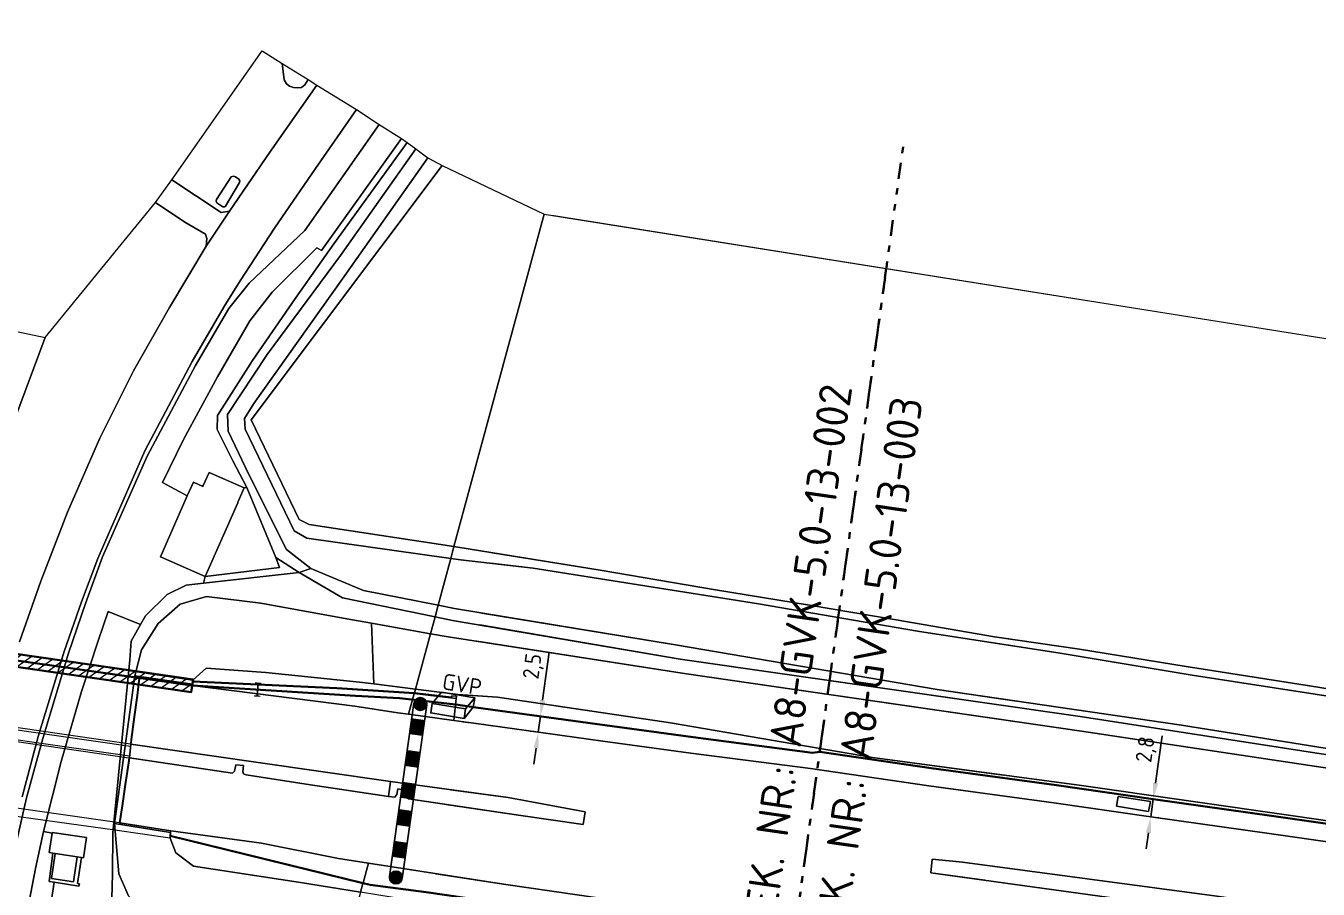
# Model space of a CAD drawing. Header units: metres. Extents: x 112942 to 118371, y 496117 to 499046.
# Drawn here: x 116324.4 to 116525.4, y 497278.8 to 497413.1 of the extents above; entities that cross this region are included whole.
import ezdxf
from ezdxf.enums import TextEntityAlignment as Align

# ---------------------------------------------------------------- set-up
doc = ezdxf.new("R2010")
doc.units = ezdxf.units.M
doc.linetypes.add('AL-TEKENBLADGRENS', pattern=[11.5, 2.5, -1.5, 1, -1.5, 1, -1.5, 2.5])
for name, color, linetype, lineweight in [('B-WE-OG-TOPOKAART-G', 253, 'Continuous', 18), ('N-WE-KL-DATA-T18', 1, 'Continuous', 18), ('N-WE-KL-DATA-T25', 7, 'Continuous', 25), ('N-WE-KL-DATA_GLASVEZEL-G', 90, 'KL-GLASVEZEL-N', 35), ('N-WE-KL-DATA_GLASVEZEL-M', 7, 'Continuous', 18), ('N-WE-KL-DATA_GLASVEZEL_HULPSTUK-S', 90, 'Continuous', 25), ('N-WE-KL-DATA_GLASVEZEL_KAST_PUTKAST-S', 90, 'Continuous', 25), ('N-WE-KL-DATA_KABELGOOT-A', 92, 'Continuous', 18), ('N-WE-KL-DATA_KABELGOOT-G', 90, 'Continuous', 35), ('N-WE-VW-BEWEGWIJZERING_DRAAGCONSTRUCTIE_PORTAAL-G', 7, 'Continuous', 25), ('X-XX-AL-TEKENBLADGRENS-G', 7, 'AL-TEKENBLADGRENS', 35), ('X-XX-AL-TEKENBLADGRENS-T50', 130, 'Continuous', 50)]:
    doc.layers.add(name, color=color, linetype=linetype, lineweight=lineweight)
doc.layers.add('GV-KAB-LIJN', color=3, linetype='Continuous')
doc.styles.add('ISO', font='isocp.shx')
doc.styles.add('NLCS-ISO', font='NLCS-ISO.ttf')
doc.styles.add('NLCS-ISO-T50', font='NLCS-ISO.ttf', dxfattribs={"height": 5})
doc.linetypes.add('KL-GLASVEZEL-N', pattern='A,4,-1,[101,NLCS.SHX,S=0.5,R=0,X=0,Y=0],-1,4,-1,["G",Standard,S=1,R=0,X=-0.25,Y=-0.5],-1.5', length=12.5)
doc.dimstyles.new('ISO', dxfattribs={"dimtxt": 2.5, "dimasz": 2.5, "dimexe": 1.25, "dimexo": 0.625, "dimtad": 1, "dimtxsty": 'ISO', "dimcen": 2.5, "dimadec": 0, "dimazin": 0, "dimtfac": 1, "dimtmove": 0, "dimatfit": 3, "dimfxl": 1, "dimarcsym": 0})

# ---------------------------------------------------------------- blocks, each defined once
blk = doc.blocks.new('*D29')
at = {"layer": 'Defpoints', "color": 0, "transparency": 16777216}
for p in [(116404.45, 497305.73, 4.44), (116404.45, 497305.73), (116404.11, 497303.26, 3.98)]:
    blk.add_point(p, dxfattribs=at)
at = {"layer": 'N-WE-KL-DATA_GLASVEZEL-M', "color": 0, "lineweight": -2, "transparency": 16777216}
for p, q in [((116404.79, 497308.21), (116405.82, 497315.68)), ((116403.83, 497305.82), (116403.21, 497305.9)), ((116404.11, 497303.26), (116404.45, 497305.73)), ((116403.49, 497303.34), (116402.87, 497303.43)), ((116403.77, 497300.78), (116403.43, 497298.3))]:
    blk.add_line(p, q, dxfattribs=at)
at = {"layer": 'N-WE-KL-DATA_GLASVEZEL-M', "color": 0, "transparency": 16777216}
for points in [[(116404.38, 497308.27), (116405.2, 497308.15), (116404.45, 497305.73)], [(116403.36, 497300.84), (116404.18, 497300.72), (116404.11, 497303.26)]]:
    blk.add_solid(points, dxfattribs=at)
at = {"layer": 'N-WE-KL-DATA_GLASVEZEL-M', "color": 0, "transparency": 16777216, "insert": (116403.43, 497313.47), "char_height": 2.5, "attachment_point": 5, "rotation": 82.1747, "style": 'ISO'}
blk.add_mtext('2,5', dxfattribs=at)
blk = doc.blocks.new('SKL-DATA_HULP_VERBINDINGSMOF_HDPE_KOPPELING-SO')
at = {"layer": 'GV-KAB-LIJN'}
blk.add_line((-1, 0), (1, 0), dxfattribs=at)
at = {"layer": 'GV-KAB-LIJN', "const_width": 0.2}
for points in [[(-1, -0.5), (-1, 0.5)], [(1, -0.5), (1, 0.5)]]:
    blk.add_lwpolyline(points, dxfattribs=at)
blk = doc.blocks.new('SKL-DATA_GLASVEZEL_GLASVEZELKABELPUT_RECHTHOEKIG')
at = {"color": 0, "linetype": 'ByBlock'}
for points in [[(-3.2, -0.97), (-2.07, 0.97), (3.18, 0.97), (2.05, -0.97)], [(3.18, 0.97), (3.18, -0.53), (2.05, -2.47)], [(-3.2, -0.97), (2.05, -0.97), (2.05, -2.47), (-3.2, -2.47), (-3.2, -0.97)]]:
    blk.add_lwpolyline(points, dxfattribs=at)
at = {"layer": 'N-WE-KL-DATA-T18', "linetype": 'ByBlock', "style": 'NLCS-ISO', "flags": 1}
for tag, p in [('OMSCHRIJVING_LEGENDA', (-0.01, -8.43)), ('LOCATIE', (-0.01, -12.22)), ('TYPE_HANDHOLE', (-0.01, -16)), ('TYPE_GCO', (-0.01, -19.78)), ('BPS-CODERING', (-0.01, -23.57)), ('POSITIE_X', (-0.01, -27.35)), ('POSITIE_Y', (-0.01, -31.14)), ('OVERIGE_OPMERKING(EN)_1', (-0.01, -34.92)), ('OVERIGE_OPMERKING(EN)_2', (-0.01, -38.71))]:
    blk.add_attdef(tag, p, '', height=1.8, dxfattribs=at)
at = {"layer": 'N-WE-KL-DATA-T25', "linetype": 'ByBlock', "style": 'NLCS-ISO'}
blk.add_attdef('TYPE_SYMBOOL', text='', height=2.5, dxfattribs=at).set_placement((15.9, -0.24), align=Align.MIDDLE_CENTER)
blk = doc.blocks.new('*D42')
at = {"layer": 'Defpoints', "color": 0, "transparency": 16777216}
for p in [(116499.76, 497292.85, 6.3), (116499.77, 497292.85), (116499.37, 497290.08, 3.09)]:
    blk.add_point(p, dxfattribs=at)
at = {"layer": 'N-WE-KL-DATA_GLASVEZEL-M', "color": 0, "lineweight": -2, "transparency": 16777216}
for p, q in [((116500.12, 497295.33), (116501.16, 497302.69)), ((116499.37, 497290.08), (116499.77, 497292.85)), ((116500.38, 497292.77), (116501, 497292.68)), ((116499.99, 497289.99), (116500.61, 497289.91)), ((116499.02, 497287.61), (116498.67, 497285.13))]:
    blk.add_line(p, q, dxfattribs=at)
at = {"layer": 'N-WE-KL-DATA_GLASVEZEL-M', "color": 0, "transparency": 16777216}
for points in [[(116499.7, 497295.39), (116500.53, 497295.27), (116499.77, 497292.85)], [(116498.61, 497287.66), (116499.43, 497287.55), (116499.37, 497290.08)]]:
    blk.add_solid(points, dxfattribs=at)
at = {"layer": 'N-WE-KL-DATA_GLASVEZEL-M', "color": 0, "transparency": 16777216, "insert": (116498.77, 497300.54), "char_height": 2.5, "attachment_point": 5, "rotation": 81.9395, "style": 'ISO'}
blk.add_mtext('2,8', dxfattribs=at)

msp = doc.modelspace()

# ---------------------------------------------------------------- hatches: boundary and pattern name
at = {"layer": 'N-WE-KL-DATA_KABELGOOT-A'}
h = msp.add_hatch(dxfattribs=at)
h.set_pattern_fill('ANSI31', color=256, scale=0.35, style=0)
h.set_pattern_definition([(35, (115239.072, 497068.6275), (-0.6373868, 0.9102827), [])])
h.paths.add_polyline_path([(116350.118, 497309.494), (116350.403, 497311.474), (116318.147, 497316.12), (116295.034, 497319.458), (116273.272, 497322.569), (116252.269, 497325.625), (116229.372, 497329.12), (116209.688, 497332.38), (116192.338, 497335.475), (116175.557, 497338.711), (116156.793, 497342.739), (116139.451, 497346.802), (116120.247, 497351.66), (116109.087, 497354.701), (116098.757, 497357.575), (116084.152, 497361.74), (116070.525, 497365.984), (116056.025, 497370.75), (116055.393, 497368.852), (116069.915, 497364.08), (116083.58, 497359.824), (116098.215, 497355.649), (116108.557, 497352.773), (116119.739, 497349.726), (116138.977, 497344.858), (116156.355, 497340.787), (116175.157, 497336.751), (116191.972, 497333.509), (116209.348, 497330.408), (116229.058, 497327.144), (116251.975, 497323.647), (116272.986, 497320.589), (116294.75, 497317.478), (116317.861, 497314.14)])

# ---------------------------------------------------------------- linework, layer by layer
at = {"layer": 'B-WE-OG-TOPOKAART-G', "elevation": -0.326}
msp.add_lwpolyline([(116328.974, 497284.376), (116328.619, 497284.429), (116328.044, 497284.515), (116328.497, 497287.559), (116328.514, 497287.672), (116333.833, 497286.88), (116333.363, 497283.723), (116333.039, 497283.771), (116332.403, 497283.866), (116328.974, 497284.376)], close=True, dxfattribs=at)
at = {"layer": 'B-WE-OG-TOPOKAART-G'}
for points in [[(116366.054, 497403.526, -0.035), (116366.719, 497403.5, -0.035), (116367.269, 497403.568, -0.035), (116367.774, 497403.96, -0.035), (116368.291, 497404.789, -0.035), (116369.651, 497403.891, -0.195), (116362.357, 497393.489, -0.192), (116356.089, 497384.286, -0.171), (116354.759, 497384.109, -0.148), (116347.118, 497389.201, -0.151), (116361.185, 497409.229, -0.267), (116364.278, 497407.264, -0.017), (116364.584, 497404.759, -0.005), (116364.924, 497404.133, -0.035), (116365.405, 497403.736, -0.035), (116366.054, 497403.526, -0.035)], [(116368.291, 497404.789, -0.035), (116367.774, 497403.96, -0.035), (116367.269, 497403.568, -0.035), (116366.719, 497403.5, -0.035), (116366.054, 497403.526, -0.035), (116365.405, 497403.736, -0.035), (116364.924, 497404.133, -0.035), (116364.584, 497404.759, -0.005), (116364.278, 497407.264, -0.017), (116368.291, 497404.789, -0.035)], [(116323.423, 497317.285, -0.109), (116326.723, 497326.759, -0.159), (116330.866, 497337.464, -0.183), (116335.923, 497348.975, -0.16), (116341.139, 497359.464, -0.183), (116346.761, 497369.344, -0.187), (116352.471, 497378.863, -0.183), (116356.089, 497384.286, -0.171), (116362.357, 497393.489, -0.192), (116369.651, 497403.891, -0.195), (116375.82, 497400.136, -0.244), (116369.442, 497390.961, -0.227), (116363.053, 497381.663, -0.247), (116357.761, 497373.49, -0.317), (116355.264, 497369.479, -0.41), (116350.257, 497360.941, -0.413), (116342.894, 497347.042, -0.413), (116335.601, 497330.274, -0.403), (116333.065, 497323.515, -0.319), (116330.358, 497315.801, -0.319), (116326.311, 497302.579, -0.339), (116323.803, 497293.194, -0.309)], [(116323.803, 497293.194, -0.309), (116326.311, 497302.579, -0.339), (116330.358, 497315.801, -0.319), (116333.065, 497323.515, -0.319), (116335.601, 497330.274, -0.403), (116342.894, 497347.042, -0.413), (116350.257, 497360.941, -0.413), (116355.264, 497369.479, -0.41), (116357.761, 497373.49, -0.317), (116363.053, 497381.663, -0.247), (116369.442, 497390.961, -0.227), (116375.82, 497400.136, -0.244), (116379.373, 497397.779, -0.38)], [(116379.373, 497397.779, -0.38), (116367.806, 497381.277, -0.37), (116359.161, 497373.106, -0.373), (116355.972, 497369.144, -0.387), (116350.794, 497360.283, -0.363), (116343.267, 497346.216, -0.327), (116336.331, 497330.514, -0.343), (116333.686, 497323.274, -0.329), (116331.009, 497315.554, -0.299), (116327.033, 497302.284, -0.319), (116324.518, 497293.045, -0.289), (116322.381, 497283.665, -0.309)], [(116322.381, 497283.665, -0.309), (116324.518, 497293.045, -0.289), (116327.033, 497302.284, -0.319), (116331.009, 497315.554, -0.299), (116333.686, 497323.274, -0.329), (116336.331, 497330.514, -0.343), (116343.267, 497346.216, -0.327), (116350.794, 497360.283, -0.363), (116355.972, 497369.144, -0.387), (116359.161, 497373.106, -0.373), (116367.806, 497381.277, -0.37), (116379.373, 497397.779, -0.38), (116382.807, 497395.617, -0.503)], [(116382.807, 497395.617, -0.503), (116370.373, 497378.173, -0.56), (116369.648, 497378.583, -0.56), (116362.71, 497371.699, -0.553), (116359.241, 497367.242, -0.547), (116354.217, 497358.552, -0.503), (116348.923, 497348.807, -0.437), (116345.654, 497342.105, -0.4), (116349.515, 497340.008, -0.338), (116345.337, 497330.551, -0.262), (116352.293, 497327.479, -0.262), (116352.049, 497326.436, -0.467), (116349.322, 497326.129, -0.433), (116346.398, 497324.67, -0.31), (116342.99, 497321.372, -0.337), (116342.239, 497320.021, -0.372), (116337.223, 497322.023, -0.389), (116335.624, 497317.459, -0.399), (116333.079, 497309.563, -0.409), (116329.895, 497298.674, -0.399), (116327.143, 497287.827, -0.429), (116327.133, 497287.781, -0.383), (116325.9, 497282.037, -0.409), (116324.47, 497274.504, -0.449)], [(116383.726, 497394.973, -0.6), (116372.29, 497379.208, -0.6), (116366.32, 497370.793, -0.773), (116359.679, 497361.054, -0.787), (116354.235, 497352.518, -0.767), (116354.166, 497350.35, -0.763), (116356.58, 497345.449, -0.563), (116358.753, 497341.331, -0.454), (116358.376, 497341.249, -0.262), (116352.893, 497343.671, -0.262), (116351.99, 497341.628, -0.262), (116351.93, 497341.49, -0.262), (116350.457, 497342.141, -0.262), (116349.515, 497340.008, -0.338), (116345.654, 497342.105, -0.4), (116348.923, 497348.807, -0.437), (116354.217, 497358.552, -0.503), (116359.241, 497367.242, -0.547), (116362.71, 497371.699, -0.553), (116369.648, 497378.583, -0.56), (116370.373, 497378.173, -0.56), (116382.807, 497395.617, -0.503), (116383.726, 497394.973, -0.6)], [(116385.075, 497393.982, -1.637), (116373.348, 497377.428, -1.63), (116361.917, 497361.989, -1.63), (116355.785, 497352.684, -1.63), (116355.856, 497350.085, -1.63), (116359.104, 497343.344, -1.63), (116364.922, 497331.664, -1.63), (116368.711, 497328.696, -1.697), (116366.893, 497328.105, -0.653), (116363.299, 497330.431, -0.417), (116358.753, 497341.331, -0.454), (116356.58, 497345.449, -0.563), (116354.166, 497350.35, -0.763), (116354.235, 497352.518, -0.767), (116359.679, 497361.054, -0.787), (116366.32, 497370.793, -0.773), (116372.29, 497379.208, -0.6), (116383.726, 497394.973, -0.6), (116385.075, 497393.982, -1.637)], [(116390.502, 497330.284, -1.683), (116388.529, 497322.992, -1.683), (116376.923, 497325.298, -1.683), (116368.711, 497328.696, -1.697), (116364.922, 497331.664, -1.63), (116359.104, 497343.344, -1.63), (116355.856, 497350.085, -1.63), (116355.785, 497352.684, -1.63), (116361.917, 497361.989, -1.63), (116373.348, 497377.428, -1.63), (116385.075, 497393.982, -1.637), (116386.935, 497392.616, -1.67), (116373.65, 497373.79, -1.67), (116359.874, 497354.378, -1.677), (116358.423, 497352.056, -1.683), (116358.525, 497350.393, -1.683), (116366.143, 497334.583, -1.683), (116368.112, 497333.449, -1.683), (116390.502, 497330.284, -1.683)], [(116390.999, 497332.119, -0.984), (116390.502, 497330.284, -1.683), (116368.112, 497333.449, -1.683), (116366.143, 497334.583, -1.683), (116358.525, 497350.393, -1.683), (116358.423, 497352.056, -1.683), (116359.874, 497354.378, -1.677), (116373.65, 497373.79, -1.67), (116386.935, 497392.616, -1.67), (116389.146, 497391.388, -0.977), (116370.214, 497366.183, -0.93), (116359.452, 497351.845, -0.94), (116366.907, 497336.315, -0.716), (116368.469, 497335.573, -0.757), (116390.999, 497332.119, -0.984)], [(116390.999, 497332.119, -0.984), (116368.469, 497335.573, -0.757), (116366.907, 497336.315, -0.716), (116359.452, 497351.845, -0.94), (116370.214, 497366.183, -0.93), (116389.146, 497391.388, -0.977), (116405.001, 497383.856, -0.875), (116390.999, 497332.119, -0.984)], [(116347.118, 497389.201, -0.151), (116354.759, 497384.109, -0.148), (116356.089, 497384.286, -0.171), (116352.471, 497378.863, -0.183), (116352.535, 497380.054, -0.18), (116352.341, 497380.71, -0.168), (116349.124, 497382.605, -0.218), (116344.544, 497385.655, -0.213), (116347.118, 497389.201, -0.151)], [(116355.06, 497384.979, -0.09), (116355.275, 497384.968, -0.09), (116355.438, 497385.081, -0.09), (116357.654, 497388.745, -0.067), (116357.676, 497389.017, -0.067), (116357.529, 497389.275, -0.067), (116356.991, 497389.646, -0.067), (116356.71, 497389.731, -0.067), (116356.353, 497389.659, -0.067), (116354.057, 497386.116, -0.067), (116353.999, 497385.845, -0.067), (116354.127, 497385.586, -0.067), (116355.06, 497384.979, -0.09)], [(116354.127, 497385.586, -0.067), (116353.999, 497385.845, -0.067), (116354.057, 497386.116, -0.067), (116356.353, 497389.659, -0.067), (116356.71, 497389.731, -0.067), (116356.991, 497389.646, -0.067), (116357.529, 497389.275, -0.067), (116357.676, 497389.017, -0.067), (116357.654, 497388.745, -0.067), (116355.438, 497385.081, -0.09), (116355.275, 497384.968, -0.09), (116355.06, 497384.979, -0.09), (116354.127, 497385.586, -0.067)], [(116315.506, 497332.915, -0.271), (116327.428, 497364.632, -0.291), (116344.544, 497385.655, -0.213), (116349.124, 497382.605, -0.218), (116352.341, 497380.71, -0.168), (116352.535, 497380.054, -0.18), (116352.471, 497378.863, -0.183), (116346.761, 497369.344, -0.187), (116341.139, 497359.464, -0.183), (116335.923, 497348.975, -0.16), (116330.866, 497337.464, -0.183), (116326.723, 497326.759, -0.159), (116323.423, 497317.285, -0.109)], [(116480.119, 497317.362, -1.094), (116475.079, 497318.1, -1.128), (116459.786, 497320.758, -1.125), (116446.283, 497323.001, -1.104), (116431.7, 497325.411, -1.056), (116413.723, 497328.446, -0.942), (116391.587, 497332.029, -0.99), (116390.999, 497332.119, -0.984), (116405.001, 497383.856, -0.875), (116489.472, 497370.408, -0.917)], [(116406.237, 497383.659, -0.876), (116640.505, 497346.364, -0.991), (116626.637, 497294.512, -1.125)], [(116306.572, 497322.45, -0.349), (116316.213, 497348.163, 0.143), (116322.763, 497365.657, -0.017), (116327.428, 497364.632, -0.291), (116315.506, 497332.915, -0.271), (116316.792, 497330.15, -0.274), (116315.879, 497326.979, -0.277), (116313.944, 497325.282, -0.244), (116313.154, 497324.747, -0.202), (116308.918, 497322.868, -0.196), (116306.572, 497322.45, -0.349)], [(116358.376, 497341.249, -0.262), (116357.445, 497339.141, -0.262), (116357.391, 497339.019, -0.262), (116357.351, 497338.927, -0.262), (116352.293, 497327.479, -0.262), (116345.337, 497330.551, -0.262), (116349.515, 497340.008, -0.338), (116350.457, 497342.141, -0.262), (116351.93, 497341.49, -0.262), (116351.99, 497341.628, -0.262), (116352.893, 497343.671, -0.262), (116358.376, 497341.249, -0.262)], [(116358.753, 497341.331, -0.454), (116363.299, 497330.431, -0.417), (116363.848, 497328.892, -0.349), (116352.293, 497327.479, -0.262), (116357.351, 497338.927, -0.262), (116357.391, 497339.019, -0.262), (116357.445, 497339.141, -0.262), (116358.376, 497341.249, -0.262), (116358.753, 497341.331, -0.454)], [(116479.943, 497316.369, -1.647), (116463.111, 497318.973, -1.647), (116438.368, 497323.216, -1.647), (116403.331, 497328.785, -1.647), (116392.027, 497330.068, -1.683), (116390.502, 497330.284, -1.683), (116390.999, 497332.119, -0.984), (116391.587, 497332.029, -0.99), (116413.723, 497328.446, -0.942), (116431.7, 497325.411, -1.056), (116446.283, 497323.001, -1.104), (116459.786, 497320.758, -1.125), (116475.079, 497318.1, -1.128), (116480.119, 497317.362, -1.094)], [(116626.637, 497294.512, -1.125), (116626.089, 497294.591, -1.121), (116605.14, 497297.791, -1.071), (116579.914, 497301.583, -1.065), (116563.061, 497304.195, -1.065), (116544.926, 497307.08, -1.02), (116524.063, 497310.461, -1.083), (116504.912, 497313.46, -1.074), (116488.278, 497316.167, -1.038), (116475.079, 497318.1, -1.128), (116459.786, 497320.758, -1.125), (116446.283, 497323.001, -1.104), (116431.7, 497325.411, -1.056), (116413.723, 497328.446, -0.942), (116396.979, 497331.156, -0.978)], [(116396.979, 497331.156, -0.978), (116413.723, 497328.446, -0.942), (116431.7, 497325.411, -1.056), (116446.283, 497323.001, -1.104), (116459.786, 497320.758, -1.125), (116475.079, 497318.1, -1.128), (116488.278, 497316.167, -1.038), (116504.912, 497313.46, -1.074), (116524.063, 497310.461, -1.083), (116544.926, 497307.08, -1.02), (116563.061, 497304.195, -1.065), (116579.914, 497301.583, -1.065), (116605.14, 497297.791, -1.071), (116626.089, 497294.591, -1.121), (116626.637, 497294.512, -1.125)], [(116363.299, 497330.431, -0.417), (116366.893, 497328.105, -0.653), (116352.049, 497326.436, -0.467), (116352.293, 497327.479, -0.262), (116363.848, 497328.892, -0.349), (116363.299, 497330.431, -0.417)], [(116388.529, 497322.992, -1.683), (116388.046, 497321.207, -0.913), (116373.652, 497324.148, -1.017), (116366.893, 497328.105, -0.653), (116368.711, 497328.696, -1.697), (116376.923, 497325.298, -1.683), (116388.529, 497322.992, -1.683)], [(116478.484, 497308.094, -1.662), (116466.168, 497309.9, -1.663), (116425.478, 497316.828, -1.66), (116391.069, 497322.487, -1.683), (116388.529, 497322.992, -1.683), (116390.502, 497330.284, -1.683), (116392.027, 497330.068, -1.683), (116403.331, 497328.785, -1.647), (116438.368, 497323.216, -1.647), (116463.111, 497318.973, -1.647), (116479.943, 497316.369, -1.647)], [(116626.637, 497294.512, -1.125), (116626.414, 497293.678, -1.646), (116620.422, 497294.337, -1.646), (116590.148, 497298.834, -1.647), (116558.18, 497303.821, -1.647), (116531.316, 497308.199, -1.647), (116505.796, 497312.143, -1.647), (116485.305, 497315.539, -1.647), (116463.111, 497318.973, -1.647), (116438.368, 497323.216, -1.647), (116403.331, 497328.785, -1.647), (116396.694, 497329.538, -1.668)], [(116396.694, 497329.538, -1.668), (116403.331, 497328.785, -1.647), (116438.368, 497323.216, -1.647), (116463.111, 497318.973, -1.647), (116485.305, 497315.539, -1.647), (116505.796, 497312.143, -1.647), (116531.316, 497308.199, -1.647), (116558.18, 497303.821, -1.647), (116590.148, 497298.834, -1.647), (116620.422, 497294.337, -1.646), (116626.414, 497293.678, -1.646)], [(116337.684, 497273.666, -0.619), (116337.902, 497281.17, -0.387), (116337.929, 497287.604, -0.3), (116340.555, 497314.527, -0.527), (116340.799, 497317.429, -0.44), (116342.239, 497320.021, -0.372), (116342.99, 497321.372, -0.337), (116346.398, 497324.67, -0.31), (116349.322, 497326.129, -0.433), (116352.049, 497326.436, -0.467), (116366.893, 497328.105, -0.653), (116373.652, 497324.148, -1.017), (116388.046, 497321.207, -0.913), (116387.334, 497318.577, -0.667), (116378.19, 497320.2, -0.625), (116374.321, 497320.886, -0.607), (116360.954, 497323.346, -0.657), (116352.515, 497324.36, -0.603), (116348.386, 497323.17, -0.507), (116344.969, 497320.179, -0.454), (116342.376, 497316.04, -0.439), (116341.362, 497312.004, -0.309), (116338.174, 497289.031, -0.309)], [(116350.357, 497311.074, 4.509), (116350.332, 497310.907, 4.44), (116350.312, 497310.748, 4.437), (116341.362, 497312.004, -0.309), (116342.376, 497316.04, -0.439), (116344.969, 497320.179, -0.454), (116348.386, 497323.17, -0.507), (116352.515, 497324.36, -0.603), (116360.954, 497323.346, -0.657), (116374.321, 497320.886, -0.607), (116378.19, 497320.2, -0.625), (116378.524, 497310.756, 3.897), (116376.315, 497311.029, 3.923), (116361.726, 497312.553, 4.27), (116352.468, 497313.235, 4.22), (116350.363, 497311.323, 4.746), (116350.361, 497311.174, 4.43), (116350.357, 497311.074, 4.509)], [(116478.313, 497307.125, -1.106), (116426.158, 497314.627, -1.067), (116390.758, 497320.653, -0.893), (116388.046, 497321.207, -0.913), (116388.529, 497322.992, -1.683), (116391.069, 497322.487, -1.683), (116425.478, 497316.828, -1.66), (116466.168, 497309.9, -1.663), (116478.484, 497308.094, -1.662)], [(116333.039, 497283.771, -0.326), (116333.363, 497283.723, -0.326), (116333.833, 497286.88, -0.326), (116328.514, 497287.672, -0.326), (116328.497, 497287.559, -0.326), (116327.133, 497287.781, -0.383), (116327.143, 497287.827, -0.429), (116329.895, 497298.674, -0.399), (116333.079, 497309.563, -0.409), (116335.624, 497317.459, -0.399), (116337.223, 497322.023, -0.389), (116342.239, 497320.021, -0.372), (116340.799, 497317.429, -0.44), (116340.555, 497314.527, -0.527), (116337.929, 497287.604, -0.3), (116337.902, 497281.17, -0.387), (116337.684, 497273.666, -0.619)], [(116477.933, 497304.967, -0.995), (116427.147, 497312.312, -0.798), (116390.107, 497318.085, -0.68), (116387.334, 497318.577, -0.667), (116388.046, 497321.207, -0.913), (116390.758, 497320.653, -0.893), (116426.158, 497314.627, -1.067), (116478.313, 497307.125, -1.106)], [(116395.327, 497321.787, -1.68), (116425.478, 497316.828, -1.66), (116466.168, 497309.9, -1.663), (116504.184, 497304.325, -1.66), (116542.677, 497298.155, -1.66), (116562.015, 497294.805, -1.66), (116591.259, 497290.466, -1.66), (116624.282, 497285.705, -1.66)], [(116626.414, 497293.678, -1.646), (116624.282, 497285.705, -1.66), (116591.259, 497290.466, -1.66), (116562.015, 497294.805, -1.66), (116542.677, 497298.155, -1.66), (116504.184, 497304.325, -1.66), (116466.168, 497309.9, -1.663), (116425.478, 497316.828, -1.66), (116395.327, 497321.787, -1.68)], [(116387.334, 497318.577, -0.667), (116385.001, 497309.956, 3.821), (116378.524, 497310.756, 3.897), (116378.19, 497320.2, -0.625), (116387.334, 497318.577, -0.667)], [(116476.453, 497296.575, 2.935), (116456.11, 497299.295, 3.13), (116424.677, 497304.707, 3.377), (116397.76, 497308.723, 3.749), (116391.646, 497309.136, 3.743), (116385.001, 497309.956, 3.821), (116387.334, 497318.577, -0.667), (116390.107, 497318.085, -0.68), (116427.147, 497312.312, -0.798), (116477.933, 497304.967, -0.995)], [(116624.282, 497285.705, -1.66), (116623.973, 497284.55, -1.156), (116608.109, 497286.91, -1.157), (116562.769, 497293.578, -1.173), (116526.578, 497299.808, -1.147), (116488.393, 497305.675, -1.113), (116426.158, 497314.627, -1.067), (116395, 497319.931, -0.914)], [(116395, 497319.931, -0.914), (116426.158, 497314.627, -1.067), (116488.393, 497305.675, -1.113), (116526.578, 497299.808, -1.147), (116562.769, 497293.578, -1.173), (116608.109, 497286.91, -1.157), (116623.973, 497284.55, -1.156)], [(116623.973, 497284.55, -1.156), (116623.494, 497282.76, -1.056), (116608.174, 497285.095, -1.056), (116563.222, 497291.444, -1.036), (116527.21, 497297.582, -1.036), (116488.607, 497303.423, -1.036), (116427.147, 497312.312, -0.798), (116394.552, 497317.392, -0.694)], [(116394.552, 497317.392, -0.694), (116427.147, 497312.312, -0.798), (116488.607, 497303.423, -1.036), (116527.21, 497297.582, -1.036), (116563.222, 497291.444, -1.036), (116608.174, 497285.095, -1.056), (116623.494, 497282.76, -1.056)], [(116318.392, 497316.06, 4.911), (116341.692, 497312.643, 4.692), (116350.363, 497311.323, 4.746), (116350.359, 497311.124, 4.44), (116350.332, 497310.907, 4.44), (116350.312, 497310.748, 4.437), (116350.283, 497310.51, 4.44), (116342.046, 497311.666, 4.67), (116341.692, 497308.955, 4.792), (116341.258, 497305.637, 4.876), (116340.798, 497302.117, 4.854), (116340.714, 497301.472, 5.61), (116340.702, 497301.378, 4.857), (116340.688, 497301.275, 5.658), (116340.658, 497301.042, 4.863), (116314.037, 497304.877, 5.21)], [(116318.004, 497315.13, 4.907), (116341.997, 497311.673, 4.67), (116341.643, 497308.962, 4.792), (116341.209, 497305.644, 4.876), (116340.749, 497302.124, 4.854), (116340.653, 497301.383, 4.857), (116316.042, 497304.956, 5.09)], [(116385.001, 497309.956, 3.821), (116384.834, 497309.366, 3.818), (116372.76, 497310.159, 3.837), (116350.361, 497311.174, 4.43), (116350.363, 497311.323, 4.746), (116352.468, 497313.235, 4.22), (116361.726, 497312.553, 4.27), (116376.315, 497311.029, 3.923), (116378.524, 497310.756, 3.897), (116385.001, 497309.956, 3.821)], [(116341.362, 497312.004, -0.309), (116350.312, 497310.748, 4.437), (116350.283, 497310.51, 4.44), (116342.096, 497311.66, 4.67), (116341.742, 497308.949, 4.792), (116341.308, 497305.631, 4.876), (116340.848, 497302.111, 4.854), (116340.752, 497301.371, 4.857), (116340.523, 497299.246, 4.767), (116340.41, 497298.485, 4.761), (116339.908, 497295.103, 4.825), (116339.414, 497291.777, 4.806), (116339.022, 497289.142, 4.813), (116346.938, 497287.905, 4.643), (116346.89, 497287.664, 4.646), (116338.174, 497289.031, -0.309), (116341.362, 497312.004, -0.309)], [(116380.82, 497293.264, 4.34), (116381.816, 497293.16, 4.34), (116382.088, 497293.566, 4.29), (116382.274, 497294.423, 4.237), (116383.622, 497294.199, 4.237), (116383.479, 497293.229, 4.29), (116383.899, 497292.871, 4.29), (116401.038, 497290.326, 4.157), (116411.096, 497288.915, 4.098), (116411.426, 497290.846, 4.113), (116399.418, 497293.072, 4.252), (116381.107, 497295.569, 4.373), (116360.173, 497298.582, 4.636), (116340.752, 497301.371, 4.857), (116340.848, 497302.111, 4.854), (116341.308, 497305.631, 4.876), (116341.742, 497308.949, 4.792), (116342.096, 497311.66, 4.67), (116350.283, 497310.51, 4.44), (116375.573, 497307.281, 4.173), (116382.283, 497306.288, 4.106), (116383.945, 497306.055, 4.097), (116390.948, 497305.075, 4.058), (116394.076, 497304.637, 4.031), (116414.144, 497301.879, 3.935), (116427.859, 497300.008, 3.791), (116446.444, 497297.587, 3.59), (116464.846, 497294.9, 3.371), (116475.892, 497293.391, 3.288)], [(116384.822, 497309.266, 3.942), (116383.945, 497306.055, 4.097), (116382.283, 497306.288, 4.106), (116375.573, 497307.281, 4.173), (116350.283, 497310.51, 4.44), (116350.312, 497310.748, 4.437), (116350.332, 497310.907, 4.44), (116350.357, 497311.074, 4.509), (116372.754, 497310.059, 4.119), (116384.822, 497309.266, 3.942)], [(116372.76, 497310.159, 3.837), (116384.834, 497309.366, 3.818), (116384.822, 497309.266, 3.942), (116372.754, 497310.059, 4.119), (116350.357, 497311.074, 4.509), (116350.361, 497311.174, 4.43), (116372.76, 497310.159, 3.837)], [(116384.822, 497309.266, 3.942), (116391.35, 497308.511, 3.88), (116390.948, 497305.075, 4.058), (116383.945, 497306.055, 4.097), (116384.822, 497309.266, 3.942)], [(116384.834, 497309.366, 3.818), (116390.627, 497308.704, 3.715), (116390.653, 497308.929, 3.697), (116391.386, 497308.856, 3.833), (116391.35, 497308.511, 3.88), (116384.822, 497309.266, 3.942), (116384.834, 497309.366, 3.818)], [(116475.892, 497293.391, 3.288), (116464.846, 497294.9, 3.371), (116446.444, 497297.587, 3.59), (116427.859, 497300.008, 3.791), (116414.144, 497301.879, 3.935), (116394.076, 497304.637, 4.031), (116390.948, 497305.075, 4.058), (116391.35, 497308.511, 3.88), (116391.386, 497308.856, 3.833), (116390.653, 497308.929, 3.697), (116390.627, 497308.704, 3.715), (116384.834, 497309.366, 3.818), (116385.001, 497309.956, 3.821), (116391.646, 497309.136, 3.743)], [(116391.646, 497309.136, 3.743), (116397.76, 497308.723, 3.749), (116424.677, 497304.707, 3.377), (116456.11, 497299.295, 3.13), (116476.453, 497296.575, 2.935)], [(116393.08, 497309.039, 3.744), (116397.76, 497308.723, 3.749), (116424.677, 497304.707, 3.377), (116456.11, 497299.295, 3.13), (116488.622, 497294.948, 2.819), (116521.552, 497290.261, 2.585), (116562.191, 497284.342, 2.429)], [(116623.494, 497282.76, -1.056), (116621.821, 497276.504, 2.027), (116609.555, 497277.733, 2.192), (116604.745, 497279.139, 2.228), (116600.871, 497279.66, 2.222), (116598.389, 497279.471, 2.23), (116562.191, 497284.342, 2.429), (116521.552, 497290.261, 2.585), (116488.622, 497294.948, 2.819), (116456.11, 497299.295, 3.13), (116424.677, 497304.707, 3.377), (116397.76, 497308.723, 3.749), (116393.08, 497309.039, 3.744)], [(116529.754, 497285.779, 2.888), (116518.146, 497287.423, 2.972), (116499.37, 497290.082, 3.089), (116484.312, 497292.241, 3.224), (116464.846, 497294.9, 3.371), (116446.444, 497297.587, 3.59), (116427.859, 497300.008, 3.791), (116414.144, 497301.879, 3.935), (116394.076, 497304.637, 4.031), (116392.346, 497304.879, 4.046)], [(116392.346, 497304.879, 4.046), (116394.076, 497304.637, 4.031), (116414.144, 497301.879, 3.935), (116427.859, 497300.008, 3.791), (116446.444, 497297.587, 3.59), (116464.846, 497294.9, 3.371), (116484.312, 497292.241, 3.224), (116499.37, 497290.082, 3.089), (116518.146, 497287.423, 2.972), (116529.754, 497285.779, 2.888)], [(116318.775, 497302.663, 4.96), (116340.519, 497299.555, 4.863), (116340.493, 497299.383, 5.874), (116340.474, 497299.253, 4.767), (116340.464, 497299.183, 5.35), (116340.361, 497298.492, 4.761), (116339.859, 497295.11, 4.825), (116339.365, 497291.784, 4.806), (116338.973, 497289.149, 4.813), (116346.938, 497287.905, 4.643), (116346.89, 497287.664, 4.646), (116346.831, 497286.752, 4.716), (116338.267, 497287.997, 4.857), (116303.807, 497292.801, 5.199)], [(116309.802, 497303.701, 5.04), (116340.424, 497299.259, 4.767), (116340.311, 497298.5, 4.761), (116339.809, 497295.118, 4.825), (116339.315, 497291.792, 4.806), (116338.923, 497289.157, 4.813), (116303.959, 497294.137, 5.2)], [(116360.173, 497298.582, 4.636), (116381.107, 497295.569, 4.373), (116380.82, 497293.264, 4.34), (116368.658, 497295.06, 4.476), (116358.649, 497296.6, 4.529), (116358.246, 497296.799, 4.517), (116358.129, 497297.106, 4.517), (116358.237, 497298.06, 4.543), (116357.053, 497298.158, 4.543), (116356.833, 497297.182, 4.535), (116356.532, 497296.867, 4.535), (116340.523, 497299.246, 4.767), (116340.752, 497301.371, 4.857), (116360.173, 497298.582, 4.636)], [(116471.609, 497269.104, 3.241), (116462.727, 497270.371, 3.293), (116431.254, 497274.91, 3.68), (116399.055, 497279.536, 4.076), (116377.677, 497282.893, 4.344), (116373.017, 497283.625, 4.403), (116361.046, 497285.971, 4.485), (116346.938, 497287.905, 4.643), (116339.022, 497289.142, 4.813), (116339.414, 497291.777, 4.806), (116339.908, 497295.103, 4.825), (116340.41, 497298.485, 4.761), (116340.523, 497299.246, 4.767), (116356.532, 497296.867, 4.535), (116356.833, 497297.182, 4.535), (116357.053, 497298.158, 4.543), (116358.237, 497298.06, 4.543), (116358.129, 497297.106, 4.517), (116358.246, 497296.799, 4.517), (116358.649, 497296.6, 4.529), (116368.658, 497295.06, 4.476), (116380.82, 497293.264, 4.34)], [(116380.82, 497293.264, 4.34), (116381.107, 497295.569, 4.373), (116399.418, 497293.072, 4.252), (116411.426, 497290.846, 4.113), (116411.096, 497288.915, 4.098), (116401.038, 497290.326, 4.157), (116383.899, 497292.871, 4.29), (116383.479, 497293.229, 4.29), (116383.622, 497294.199, 4.237), (116382.274, 497294.423, 4.237), (116382.088, 497293.566, 4.29), (116381.816, 497293.16, 4.34), (116380.82, 497293.264, 4.34)], [(116390.067, 497291.955, 4.242), (116401.038, 497290.326, 4.157), (116411.096, 497288.915, 4.098), (116411.426, 497290.846, 4.113), (116399.418, 497293.072, 4.252), (116390.479, 497294.291, 4.311)], [(116390.479, 497294.291, 4.311), (116399.418, 497293.072, 4.252), (116411.426, 497290.846, 4.113), (116411.096, 497288.915, 4.098), (116401.038, 497290.326, 4.157), (116390.067, 497291.955, 4.242)], [(116494.026, 497291.723, 3.044), (116499.054, 497290.938, 3.02), (116499.324, 497292.449, 3.017), (116494.306, 497293.236, 3.005), (116494.026, 497291.723, 3.044)], [(116494.306, 497293.236, 3.005), (116499.324, 497292.449, 3.017), (116499.054, 497290.938, 3.02), (116494.026, 497291.723, 3.044), (116494.306, 497293.236, 3.005)], [(116376.447, 497278.348, 4.25), (116374.212, 497270.09, -0.301), (116371.568, 497270.575, -0.253), (116365.633, 497271.068, -0.677), (116357.233, 497272.406, -0.53), (116349.818, 497273.649, -0.14), (116345.715, 497273.793, -0.367), (116342.96, 497274.999, -0.65), (116340.379, 497277.782, -0.593), (116338.885, 497281.229, -0.282), (116338.174, 497289.031, -0.309), (116346.89, 497287.664, 4.646), (116346.869, 497287.203, 4.745), (116346.845, 497287.105, 4.634), (116346.831, 497286.752, 4.716), (116347.732, 497284.51, 4.563), (116350.479, 497282.424, 4.487), (116367.136, 497279.867, 4.38), (116376.447, 497278.348, 4.25)], [(116338.174, 497289.031, -0.309), (116338.885, 497281.229, -0.282), (116340.379, 497277.782, -0.593)], [(116328.799, 497279.928, -0.383), (116327.437, 497271.068, -0.452), (116327.168, 497270.624, -0.452), (116324.535, 497268.323, -0.545), (116324.425, 497269.278, -0.513), (116324.47, 497274.504, -0.449), (116325.9, 497282.037, -0.409), (116327.133, 497287.781, -0.383), (116328.497, 497287.559, -0.326), (116328.044, 497284.515, -0.326), (116328.619, 497284.429, -0.326), (116328.005, 497280.053, -0.185), (116328.799, 497279.928, -0.383)], [(116376.447, 497278.348, 4.25), (116367.136, 497279.867, 4.38), (116350.479, 497282.424, 4.487), (116347.732, 497284.51, 4.563), (116346.831, 497286.752, 4.716), (116346.845, 497287.105, 4.634), (116376.825, 497279.742, 4.196), (116376.447, 497278.348, 4.25)], [(116376.825, 497279.742, 4.196), (116346.845, 497287.105, 4.634), (116346.869, 497287.203, 4.745), (116376.849, 497279.84, 4.196), (116376.825, 497279.742, 4.196)], [(116346.869, 497287.203, 4.745), (116346.89, 497287.664, 4.646), (116346.938, 497287.905, 4.643), (116361.046, 497285.971, 4.485), (116373.017, 497283.625, 4.403), (116377.677, 497282.893, 4.344), (116376.849, 497279.84, 4.196), (116346.869, 497287.203, 4.745)], [(116328.974, 497284.376, -0.326), (116328.38, 497280.488, -0.134), (116331.804, 497279.951, -0.146), (116332.403, 497283.866, -0.326), (116333.039, 497283.771, -0.326), (116332.448, 497279.732, -0.197), (116332.731, 497279.674, -0.197), (116332.633, 497279.325, -0.197), (116328.799, 497279.928, -0.383), (116328.005, 497280.053, -0.185), (116328.619, 497284.429, -0.326), (116328.974, 497284.376, -0.326)], [(116332.403, 497283.866, -0.326), (116331.804, 497279.951, -0.146), (116328.38, 497280.488, -0.134), (116328.974, 497284.376, -0.326), (116332.403, 497283.866, -0.326)], [(116327.437, 497271.068, -0.452), (116328.799, 497279.928, -0.383), (116332.633, 497279.325, -0.197), (116332.731, 497279.674, -0.197), (116332.448, 497279.732, -0.197), (116333.039, 497283.771, -0.326)], [(116471.096, 497266.191, 3.229), (116439.446, 497270.725, 3.626), (116386.668, 497278.422, 4.057), (116377.964, 497279.566, 4.19), (116376.849, 497279.84, 4.196), (116377.677, 497282.893, 4.344), (116399.055, 497279.536, 4.076), (116431.254, 497274.91, 3.68), (116462.727, 497270.371, 3.293), (116471.609, 497269.104, 3.241)], [(116473.978, 497282.538, 3.529), (116470.088, 497283.06, 3.56), (116465.37, 497283.522, 3.572), (116465.189, 497281.361, 3.557), (116473.568, 497280.21, 3.49)], [(116473.568, 497280.21, 3.49), (116465.189, 497281.361, 3.557), (116465.37, 497283.522, 3.572), (116470.088, 497283.06, 3.56), (116473.978, 497282.538, 3.529)], [(116530.959, 497274.66, 3.125), (116509.663, 497277.748, 3.248), (116470.088, 497283.06, 3.56), (116465.37, 497283.522, 3.572), (116465.189, 497281.361, 3.557), (116479.809, 497279.352, 3.44), (116503.92, 497276.034, 3.323), (116538.807, 497270.965, 3.072)], [(116617.357, 497259.813, 2.521), (116574.703, 497265.798, 2.871), (116538.807, 497270.965, 3.072), (116503.92, 497276.034, 3.323), (116479.809, 497279.352, 3.44), (116465.189, 497281.361, 3.557), (116465.37, 497283.522, 3.572), (116470.088, 497283.06, 3.56), (116509.663, 497277.748, 3.248), (116530.959, 497274.66, 3.125), (116549.529, 497271.96, 2.969), (116564.952, 497269.806, 2.903), (116578.286, 497267.835, 2.825), (116593.032, 497265.693, 2.741), (116605.868, 497263.764, 2.69), (116615.691, 497262.284, 2.589), (116617.932, 497261.963, 2.584), (116617.357, 497259.813, 2.521)], [(116388.179, 497281.244, 4.212), (116399.055, 497279.536, 4.076), (116431.254, 497274.91, 3.68), (116462.727, 497270.371, 3.293), (116497.025, 497265.48, 3.092)], [(116533.928, 497260.353, 2.762), (116497.025, 497265.48, 3.092), (116462.727, 497270.371, 3.293), (116431.254, 497274.91, 3.68), (116399.055, 497279.536, 4.076), (116388.179, 497281.244, 4.212)], [(116470.802, 497264.524, 3.189), (116447.483, 497267.665, 3.427), (116420.16, 497271.756, 3.793), (116384.088, 497277.102, 4.143), (116376.447, 497278.348, 4.25), (116376.825, 497279.742, 4.196), (116377.946, 497279.468, 4.19), (116386.654, 497278.323, 4.057), (116439.432, 497270.627, 3.626), (116471.079, 497266.094, 3.229)], [(116471.079, 497266.094, 3.229), (116439.432, 497270.627, 3.626), (116386.654, 497278.323, 4.057), (116377.946, 497279.468, 4.19), (116376.825, 497279.742, 4.196), (116376.849, 497279.84, 4.196), (116377.964, 497279.566, 4.19), (116386.668, 497278.422, 4.057), (116439.446, 497270.725, 3.626), (116471.096, 497266.191, 3.229)]]:
    msp.add_polyline3d(points, dxfattribs=at)
at = {"layer": 'N-WE-KL-DATA_GLASVEZEL-G', "flags": 128}
msp.add_lwpolyline([(113099.712, 499014.37), (113099.44, 499003.59), (113099.499, 498999.792), (113099.804, 498996.137), (113099.53, 498968.354), (113099.566, 498951.056), (113099.476, 498942.658), (113099.726, 498939.408), (113100.155, 498937.952), (113101.157, 498935.413), (113102.32, 498932.796), (113103.399, 498931.465), (113105.433, 498929.886), (113106.674, 498929.14), (113108.587, 498928.742), (113115.604, 498928.288), (113129.599, 498927.262), (113152.277, 498925.63), (113152.278, 498925.63), (113175.725, 498923.657), (113198.974, 498921.279), (113220.698, 498917.529), (113241.314, 498911.718), (113259.89, 498904.498), (113281.526, 498893.155), (113301.308, 498879.664), (113319.784, 498863.537), (113333.555, 498848.523), (113341.231, 498838.155), (113343.813, 498834.565), (113349.506, 498825.765), (113354.73, 498816.673), (113359.468, 498807.319), (113363.708, 498797.729), (113367.618, 498787.457), (113368.69, 498784.539), (113369.84, 498781.239), (113370.932, 498777.919), (113371.966, 498774.58), (113372.942, 498771.223), (113373.858, 498767.849), (113374.715, 498764.461), (113375.512, 498761.057), (113376.249, 498757.641), (113376.904, 498754.201), (113377.495, 498750.762), (113378.051, 498747.312), (113378.547, 498743.858), (113378.751, 498742.291), (113379.096, 498739.399), (113379.409, 498736.448), (113379.688, 498733.512), (113379.978, 498730.104), (113380.237, 498726.718), (113380.477, 498723.355), (113380.731, 498719.632), (113381.013, 498716.6), (113381.313, 498713.488), (113381.645, 498710.241), (113382.004, 498707.026), (113382.398, 498703.847), (113382.864, 498700.521), (113383.288, 498697.357), (113383.734, 498694.396), (113384.26, 498691.285), (113384.844, 498688.186), (113385.484, 498685.098), (113386.182, 498682.023), (113386.937, 498678.961), (113387.748, 498675.913), (113388.615, 498672.881), (113389.539, 498669.866), (113390.518, 498666.868), (113391.552, 498663.889), (113392.642, 498660.93), (113393.786, 498657.991), (113394.984, 498655.073), (113396.236, 498652.179), (113397.542, 498649.308), (113398.9, 498646.462), (113400.311, 498643.642), (113401.774, 498640.848), (113403.288, 498638.082), (113404.854, 498635.344), (113406.469, 498632.635), (113408.135, 498629.958), (113409.85, 498627.311), (113411.614, 498624.697), (113413.425, 498622.115), (113415.285, 498619.568), (113417.191, 498617.056), (113419.143, 498614.579), (113421.141, 498612.139), (113423.183, 498609.736), (113425.27, 498607.372), (113427.401, 498605.046), (113429.574, 498602.761), (113431.788, 498600.516), (113434.044, 498598.312), (113436.344, 498596.148), (113437.799, 498594.819), (113441.055, 498591.955), (113443.465, 498589.927), (113445.915, 498587.941), (113448.402, 498586.001), (113450.924, 498584.108), (113453.48, 498582.262), (113456.07, 498580.463), (113458.734, 498578.718), (113461.177, 498577.178), (113463.659, 498575.644), (113466.184, 498574.143), (113469.543, 498572.148), (113472.314, 498570.568), (113475.129, 498569.013), (113477.98, 498567.48), (113480.865, 498565.962), (113483.778, 498564.454), (113489.504, 498561.531), (113492.64, 498560.008), (113501.635, 498555.639), (113510.63, 498551.27), (113519.626, 498546.901), (113528.621, 498542.532), (113537.616, 498538.163), (113546.611, 498533.794), (113555.593, 498529.431), (113560.418, 498527.154), (113579.63, 498518.055), (113601.833, 498507.934), (113627.27, 498496.378), (113627.896, 498496.699), (113651.209, 498486.151), (113674.376, 498475.686), (113700.62, 498463.505), (113723.402, 498452.851), (113747.607, 498441.92), (113826.936, 498407.232), (113831.96, 498404.555), (113856.291, 498390.206), (113876.281, 498378.09), (113881.116, 498375.349), (113901.444, 498365.312), (113923.487, 498354.345), (113947.094, 498342.456), (113969.922, 498330.857), (113998.595, 498316.097), (114017.505, 498306.229), (114042.278, 498293.06), (114066.728, 498280.02), (114090.418, 498267.163), (114113.179, 498254.611), (114113.179, 498254.611), (114136.142, 498241.86), (114161.935, 498227.268), (114186.026, 498213.509), (114206.354, 498201.808), (114231.746, 498186.946), (114255.923, 498172.65), (114282.573, 498156.533), (114306.156, 498142.09), (114330.404, 498127.051), (114353.649, 498112.661), (114377.173, 498098.282), (114400.39, 498084.264), (114400.39, 498084.264), (114400.39, 498084.264), (114424.381, 498069.86), (114447.304, 498056.342), (114471.846, 498042.035), (114494.618, 498028.886), (114509.723, 498020.344), (114519.828, 498014.63), (114532.295, 498007.637), (114547.431, 497999.207), (114554.569, 497995.219), (114561.698, 497991.236), (114576.34, 497983.145), (114594.008, 497973.536), (114612.78, 497963.411), (114629.357, 497954.521), (114637.087, 497950.389), (114659.016, 497938.907), (114663.476, 497936.6), (114670.112, 497933.227), (114681.314, 497927.562), (114688.002, 497924.245), (114688.002, 497924.245), (114699.381, 497918.468), (114713.724, 497911.12), (114722.775, 497906.57), (114739.305, 497898.205), (114758.236, 497888.959), (114781.307, 497877.636), (114789.929, 497873.442), (114806.071, 497865.567), (114820.247, 497858.793), (114832.07, 497853.143), (114839.35, 497849.661), (114859.114, 497839.161), (114859.834, 497838.808), (114861.029, 497838.223), (114918.608, 497811.949), (114920.617, 497810.991), (114927.641, 497808.928), (114945.501, 497801.09), (114955.15, 497796.805), (114965.848, 497790.973), (114978.069, 497784.16), (114993.439, 497777.439), (115009.534, 497770.42), (115024.846, 497763.803), (115042.759, 497756.185), (115061.558, 497748.294), (115077.255, 497741.973), (115077.779, 497741.733), (115092.907, 497735.4), (115110.354, 497728.204), (115119.312, 497724.566), (115128.235, 497737.264), (115131.2, 497735.069), (115137.069, 497730.88), (115143.723, 497726.432), (115148.029, 497723.754), (115152.972, 497720.979), (115157.087, 497718.73), (115164.692, 497714.92), (115172.898, 497710.903), (115184.421, 497705.42), (115193.888, 497701.085), (115205.145, 497695.936), (115213.536, 497692.157), (115219.93, 497689.177), (115224.911, 497687.06), (115232.819, 497683.83), (115236.05, 497682.537), (115239.06, 497681.366), (115251.825, 497676.544), (115276.956, 497667.151), (115291.756, 497661.561), (115301.108, 497658.029), (115320.058, 497650.863), (115338.866, 497643.693), (115343.986, 497641.686), (115350.871, 497638.768), (115360.275, 497634.799), (115365.004, 497632.73), (115366.013, 497632.289), (115368.097, 497631.377), (115378.556, 497626.904), (115381.75, 497621.432), (115390.867, 497617.898), (115409.483, 497610.935), (115429.461, 497603.463), (115472.724, 497587.274), (115509.337, 497573.467), (115554.049, 497556.742), (115598.687, 497540.018), (115647.817, 497521.572), (115674.818, 497511.419), (115678.607, 497521.062), (115684.944, 497518.686), (115735.335, 497499.843), (115749.331, 497494.619), (115760.346, 497490.443), (115766.452, 497487.922), (115783.719, 497479.9), (115812.497, 497466.388), (115840.452, 497453.266), (115858.018, 497445.157), (115866.741, 497441.75), (115868.95, 497447.502), (115869.315, 497448.433, -0.1086482), (116037.119, 497385.881), (116033.732, 497377.249), (116036.858, 497376.155), (116055.709, 497369.801), (116070.22, 497365.032), (116083.866, 497360.782), (116098.486, 497356.612), (116108.822, 497353.737), (116119.993, 497350.693), (116139.214, 497345.83), (116156.574, 497341.763), (116175.357, 497337.731), (116192.155, 497334.492), (116209.518, 497331.394), (116229.215, 497328.132), (116252.122, 497324.636), (116273.129, 497321.579), (116294.892, 497318.468), (116318.004, 497315.13), (116350.283, 497310.51), (116375.702, 497308.929), (116382.507, 497308.552), (116391.295, 497307.551), (116394.42, 497307.113), (116414.484, 497304.356), (116428.189, 497302.486), (116446.786, 497300.064), (116447.908, 497300.203), (116465.238, 497297.672), (116484.7, 497295.014), (116499.765, 497292.854), (116518.539, 497290.195), (116530.143, 497288.552), (116530.143, 497288.552), (116543.156, 497286.449), (116557.771, 497284.095), (116583.542, 497280.464), (116599.888, 497278.119), (116603.095, 497277.66), (116619.573, 497275.303), (116621.152, 497275.082), (116633.544, 497273.341), (116633.545, 497273.341), (116653.547, 497270.317), (116671.848, 497267.597), (116690.341, 497264.969), (116706.459, 497262.623), (116729, 497259.366), (116746.183, 497256.921), (116746.184, 497256.921), (116763.721, 497254.622), (116779.247, 497252.629), (116791.531, 497250.928), (116804.353, 497248.974), (116819.991, 497246.579), (116821.942, 497246.281), (116839.124, 497243.442), (116854.06, 497240.888), (116866.134, 497238.738), (116881.205, 497235.958), (116895.36, 497233.221), (116911.178, 497229.829), (116922.465, 497227.404), (116928.773, 497226.001), (116935.648, 497224.384), (116950.836, 497220.819), (116958.714, 497218.906), (116965.477, 497217.317), (116970.562, 497216.021), (116987.366, 497211.877), (117002.705, 497207.462), (117002.705, 497207.462), (117026.556, 497200.667), (117041.28, 497196.413), (117055.76, 497192.029), (117063.582, 497189.546), (117071.053, 497187.195), (117080.69, 497184.04), (117093.272, 497179.894), (117102.488, 497176.852), (117114.903, 497172.605), (117124.555, 497169.23), (117134.115, 497165.827), (117143.269, 497162.513), (117150.342, 497159.896), (117159.785, 497156.382), (117168.774, 497152.871), (117182.119, 497147.629), (117192.881, 497143.365), (117204.198, 497138.799), (117217.184, 497133.348), (117226.157, 497129.506), (117239.846, 497123.574), (117253.21, 497117.561), (117269.955, 497109.886), (117278.809, 497105.935), (117302.805, 497094.576), (117323.216, 497084.391), (117346.155, 497072.511), (117363.367, 497063.365), (117378.148, 497055.442), (117384.742, 497052.043), (117399.04, 497044.254), (117409.51, 497038.487), (117420.5, 497032.438), (117432.495, 497025.833), (117444.112, 497019.348), (117453.997, 497013.779), (117460.381, 497010.106), (117462.6, 497008.829), (117467.424, 497005.984), (117473.009, 497002.315), (117482.442, 496995.949), (117488.683, 496991.858), (117493.711, 496988.515), (117505.616, 496980.429), (117514.441, 496974.41), (117525.05, 496967.096), (117535.796, 496959.485), (117547.23, 496951.267), (117557.585, 496943.711), (117574.725, 496930.877), (117584.774, 496923.248), (117592.054, 496917.522), (117597.844, 496912.957), (117613.512, 496900.322), (117621.06, 496894.333), (117626.229, 496889.908), (117630.809, 496885.962), (117636.101, 496880.593), (117685.655, 496838.529), (117692.098, 496833.912), (117696.353, 496830.657), (117701.07, 496827.085), (117706.802, 496822.941), (117710.585, 496820.306), (117715.134, 496817.45), (117719.576, 496814.837), (117722.919, 496812.983), (117718.587, 496804.541), (117720.016, 496802.775), (117728.12, 496798.196), (117740.789, 496785.864), (117748.266, 496778.386), (117756.127, 496770.477), (117770.21, 496756.008), (117775.046, 496747.786), (117803.816, 496716.504), (117807.167, 496716.328), (117813.787, 496708.903), (117815.669, 496706.776), (117792.341, 496684.844), (117796.417, 496680.267), (117805.765, 496669.56), (117810.369, 496664.123), (117816.572, 496656.462), (117820.684, 496651.328), (117828.744, 496641.238), (117838.669, 496628.681), (117849.95, 496614.025), (117862.38, 496598.118, -0.4142136), (117862.164, 496596.364), (117861.342, 496595.721, 0.4038997), (117861.1, 496594.002), (117896.691, 496544.976), (117898.377, 496542.654), (117901.058, 496544.599), (117910.823, 496530.799), (117912.397, 496528.613), (117919.735, 496517.522), (117924.034, 496510.821), (117926.852, 496506.352), (117929.449, 496501.812), (117931.551, 496497.719), (117932.901, 496494.763), (117933.935, 496492.403), (117934.954, 496489.973), (117935.883, 496487.497), (117936.745, 496485.072), (117937.542, 496482.62), (117938.237, 496480.116), (117938.515, 496478.903), (117939.155, 496478.359), (117960.435, 496460.288), (117970.788, 496447.015), (117978.262, 496436.696), (117997.148, 496409), (118016.891, 496379.416), (118034.954, 496351.955), (118044.736, 496336.863), (118041.01, 496334.447), (118041.587, 496333.505), (118042.91, 496333.206), (118069.408, 496350.361), (118089.138, 496359.544), (118098.753, 496366.148), (118097.882, 496367.416), (118095.05, 496369.546), (118086.345, 496370.643)], format="xyb", dxfattribs=at)
at = {"layer": 'N-WE-KL-DATA_KABELGOOT-G', "elevation": 4.67}
msp.add_lwpolyline([(116317.861, 497314.14), (116350.118, 497309.494), (116350.403, 497311.474), (116318.147, 497316.12)], dxfattribs=at)
at = {"layer": 'N-WE-VW-BEWEGWIJZERING_DRAAGCONSTRUCTIE_PORTAAL-G'}
for p, q in [((116384.768, 497307.783), (116380.969, 497280.789)), ((116386.748, 497307.505), (116382.949, 497280.511))]:
    msp.add_line(p, q, dxfattribs=at)
at = {"layer": 'N-WE-VW-BEWEGWIJZERING_DRAAGCONSTRUCTIE_PORTAAL-G', "const_width": 1}
for points in [[(116385.828, 497308.139, 1), (116385.688, 497307.149, 1)], [(116382.029, 497281.145, 1), (116381.889, 497280.155, 1)]]:
    msp.add_lwpolyline(points, format="xyb", close=True, dxfattribs=at)
at = {"layer": 'N-WE-VW-BEWEGWIJZERING_DRAAGCONSTRUCTIE_PORTAAL-G', "const_width": 2}
for points in [[(116385.426, 497305.287), (116385.078, 497302.812)], [(116384.73, 497300.336), (116384.381, 497297.86)], [(116384.033, 497295.385), (116383.684, 497292.909)], [(116383.437, 497291.151), (116383.088, 497288.676)], [(116382.74, 497286.2), (116382.392, 497283.724)]]:
    msp.add_lwpolyline(points, dxfattribs=at)
at = {"layer": 'N-WE-VW-BEWEGWIJZERING_DRAAGCONSTRUCTIE_PORTAAL-G', "ltscale": 0.2}
for centre in [(116385.758, 497307.644), (116381.959, 497280.65)]:
    msp.add_circle(centre, 1, dxfattribs=at)
at = {"layer": 'X-XX-AL-TEKENBLADGRENS-G'}
msp.add_line((116435.937, 497213.45), (116458.239, 497375.381), dxfattribs=at)
msp.add_lwpolyline([(116433.15, 497193.209), (116461.027, 497395.622)], dxfattribs=at)

# ---------------------------------------------------------------- block references
at = {"layer": 'N-WE-KL-DATA_GLASVEZEL_HULPSTUK-S', "rotation": 266.4415088131754}
msp.add_blockref('SKL-DATA_HULP_VERBINDINGSMOF_HDPE_KOPPELING-SO', (116360.458, 497309.877, 4.44), dxfattribs=at)
at = {"layer": 'N-WE-KL-DATA_GLASVEZEL_KAST_PUTKAST-S'}
ref = msp.add_blockref('SKL-DATA_GLASVEZEL_GLASVEZELKABELPUT_RECHTHOEKIG', (116390.941, 497308.171), dxfattribs=dict(at, rotation=350.7059795788662))
ref.add_attrib('TYPE_SYMBOOL', 'GVP', dxfattribs={"layer": 'N-WE-KL-DATA-T25', "linetype": 'ByBlock', "height": 2.5, "rotation": 350.70598, "style": 'NLCS-ISO'}).set_placement((116392.266, 497310.69), align=Align.MIDDLE_CENTER)

# ---------------------------------------------------------------- texts
at = {"layer": 'X-XX-AL-TEKENBLADGRENS-T50', "style": 'NLCS-ISO-T50'}
for s, p in [('SLUIT AAN OP TEK. NR.: A8-GVK-5.0-13-002', (116441.058, 497291.535)), ('SLUIT AAN OP TEK. NR.: A8-GVK-5.0-13-003', (116452.022, 497289.525))]:
    msp.add_text(s, height=5, rotation=81.81752, dxfattribs=at).set_placement(p, align=Align.MIDDLE_CENTER)

# ---------------------------------------------------------------- dimensions: what is measured, and where the dimension line sits
at = {"layer": 'N-WE-KL-DATA_GLASVEZEL-M'}
for p1, p2, distance, picture, middle in [((116404.11, 497303.258, 3.983), (116404.45, 497305.735, 4.44), 0, '*D29', (116403.431, 497313.467)), ((116499.37, 497290.082, 3.089), (116499.763, 497292.854, 6.297), -0.002, '*D42', (116498.77, 497300.539))]:
    dim = msp.add_aligned_dim(p1=p1, p2=p2, distance=distance, dimstyle='ISO', dxfattribs=at)
    dim.commit()
    dim.dimension.update_dxf_attribs({"geometry": picture, "text_midpoint": middle})

doc.saveas('drawing.dxf')
